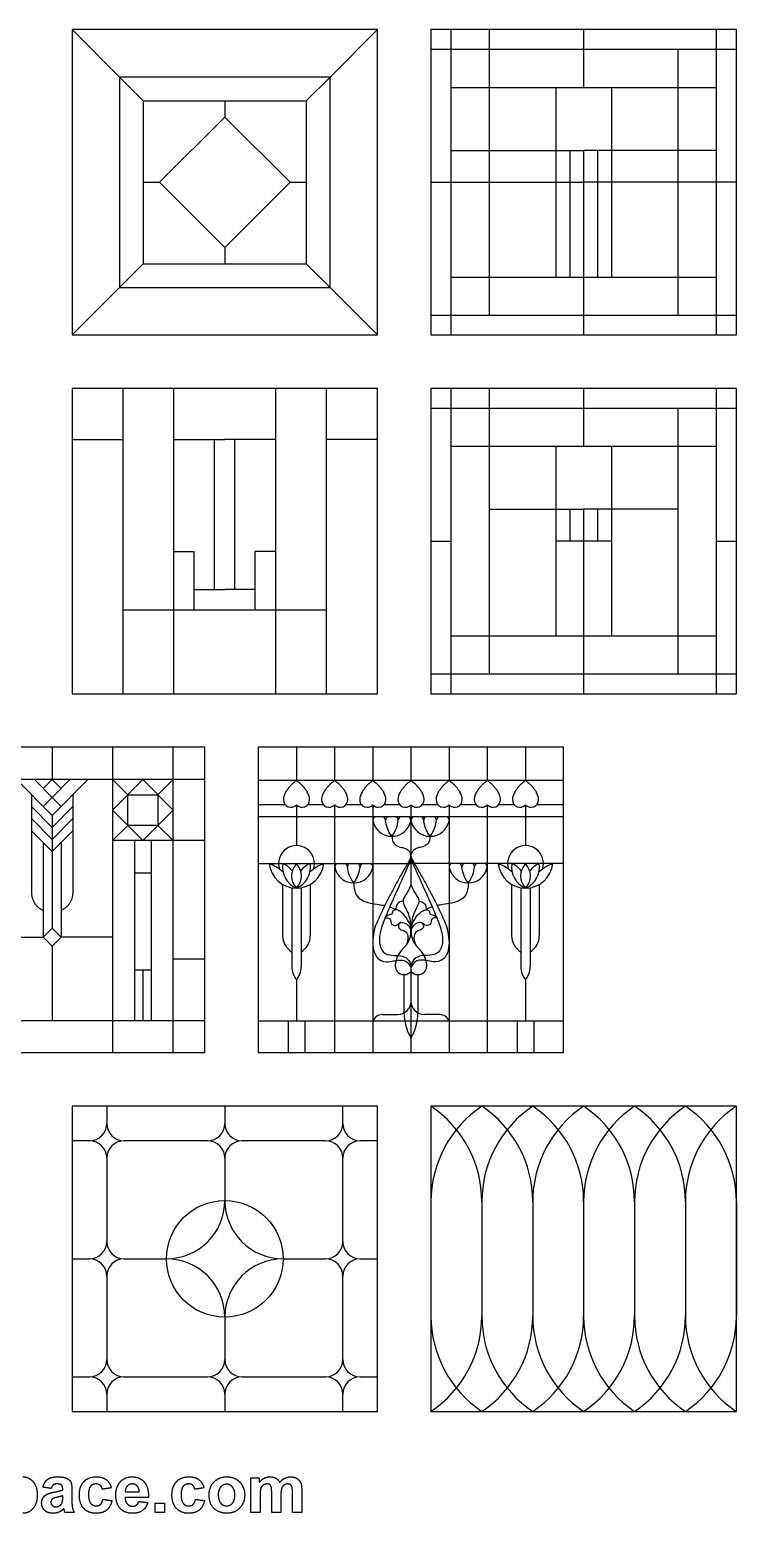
# Model space of a CAD drawing. Header units: millimetres. Extents: x -192 to 170, y -187 to 124.
# Drawn here: x 22.9 to 169.8, y -184.8 to 123.7 of the extents above; entities that cross this region are included whole.
import ezdxf

# ---------------------------------------------------------------- set-up
doc = ezdxf.new("R2010")
doc.units = ezdxf.units.MM
doc.header["$MEASUREMENT"] = 0
doc.layers.add('Layer 03', color=5, linetype='Continuous')

msp = doc.modelspace()

# ---------------------------------------------------------------- linework, layer by layer
at = {"layer": 'Layer 03'}
for p, q in [((110.44, 123.73), (110.44, 60.23)), ((118.38, 123.73), (118.38, 64.36)), ((165.68, 60.23), (165.68, 123.73)), ((169.81, 119.6), (106.31, 119.6)), ((157.74, 64.36), (157.74, 119.6)), ((165.68, 111.66), (110.44, 111.66)), ((46.48, 108.93), (80.39, 108.93)), ((46.48, 108.93), (46.48, 75.02)), ((110.44, 98.62), (132.3, 98.62)), ((135.18, 98.62), (135.18, 72.29)), ((140.94, 98.62), (140.94, 72.29)), ((165.68, 98.62), (143.82, 98.62)), ((110.44, 72.29), (165.68, 72.29)), ((106.31, 64.36), (169.81, 64.36)), ((110.44, 49.1), (110.44, -14.4)), ((118.38, 49.1), (118.38, -10.27)), ((165.68, -14.4), (165.68, 49.1)), ((169.81, 44.97), (106.31, 44.97)), ((157.74, -10.27), (157.74, 44.97)), ((61.32, 7.29), (61.32, 38.52)), ((65.55, 7.29), (65.55, 38.52)), ((165.68, 37.04), (110.44, 37.04)), ((118.38, 24), (132.3, 24)), ((135.18, 24), (135.18, 17.35)), ((140.94, 24), (140.94, 17.35)), ((157.74, 24), (143.82, 24)), ((143.82, 17.35), (132.3, 17.35)), ((110.44, -2.33), (165.68, -2.33)), ((106.31, -10.27), (169.81, -10.27)), ((59.28, -25.52), (-4.22, -25.52)), ((40.1, -25.52), (40.1, -89.02)), ((52.67, -89.02), (52.67, -25.52)), ((59.28, -89.02), (59.28, -25.52)), ((59.28, -32.21), (-4.22, -32.21)), ((23.83, -32.21), (27.53, -35.95)), ((31.23, -32.21), (27.53, -35.95)), ((23.25, -35.36), (23.25, -55.78)), ((31.81, -35.36), (31.81, -55.78)), ((23.25, -37.86), (27.53, -42.19)), ((31.81, -37.86), (27.53, -42.19)), ((23.21, -40.32), (27.53, -44.69)), ((23.25, -42.87), (27.53, -47.2)), ((31.85, -40.32), (27.53, -44.69)), ((31.81, -42.87), (27.53, -47.2)), ((59.28, -44.93), (40.1, -44.93)), ((59.28, -69.61), (52.67, -69.61)), ((78.34, -73.87), (78.34, -82.46)), ((125.97, -73.87), (125.97, -82.46)), ((-4.22, -82.34), (59.28, -82.34)), ((-4.22, -89.02), (59.28, -89.02)), ((38.88, -100.15), (38.88, -103.74)), ((87.99, -103.74), (87.99, -100.15)), ((106.31, -100.15), (106.31, -163.65)), ((169.81, -100.15), (106.31, -100.15)), ((169.81, -163.65), (169.81, -100.15)), ((35.28, -107.34), (31.68, -107.34)), ((59.83, -107.34), (42.48, -107.34)), ((84.39, -107.34), (67.03, -107.34)), ((95.18, -107.34), (91.58, -107.34)), ((38.88, -110.94), (38.88, -128.3)), ((87.99, -128.3), (87.99, -110.94)), ((38.88, -135.49), (38.88, -152.85)), ((87.99, -152.85), (87.99, -135.49)), ((31.68, -156.45), (35.28, -156.45)), ((42.48, -156.45), (59.83, -156.45)), ((67.03, -156.45), (84.39, -156.45)), ((91.58, -156.45), (95.18, -156.45)), ((38.88, -160.05), (38.88, -163.65)), ((87.99, -163.65), (87.99, -160.05)), ((106.31, -163.65), (169.81, -163.65))]:
    msp.add_line(p, q, dxfattribs=at)
for points in [[(31.68, 123.73), (41.55, 113.86)], [(85.32, 113.86), (95.18, 123.73)], [(138.06, 123.73), (138.06, 111.66)], [(46.48, 108.93), (41.55, 113.86)], [(80.39, 108.93), (85.32, 113.86)], [(132.3, 111.66), (132.3, 72.29)], [(143.82, 111.66), (143.82, 72.29)], [(63.43, 108.93), (63.43, 105.54)], [(80.39, 108.93), (80.39, 75.02)], [(49.87, 91.98), (63.43, 105.54)], [(77, 91.98), (63.43, 105.54)], [(132.3, 98.62), (138.06, 98.62)], [(143.82, 98.62), (138.06, 98.62)], [(138.06, 98.62), (138.06, 60.23)], [(46.48, 91.98), (49.87, 91.98)], [(49.87, 91.98), (63.43, 78.41)], [(77, 91.98), (63.43, 78.41)], [(77, 91.98), (80.39, 91.98)], [(106.31, 91.98), (138.06, 91.98)], [(169.81, 91.98), (138.06, 91.98)], [(63.43, 78.41), (63.43, 75.02)], [(41.55, 70.09), (46.48, 75.02)], [(46.48, 75.02), (80.39, 75.02)], [(85.32, 70.09), (80.39, 75.02)], [(41.55, 70.09), (31.68, 60.23)], [(85.32, 70.09), (95.18, 60.23)], [(42.27, -14.4), (42.27, 49.1)], [(52.85, -14.4), (52.85, 49.1)], [(74.02, -14.4), (74.02, 49.1)], [(84.6, -14.4), (84.6, 49.1)], [(138.06, 49.1), (138.06, 37.04)], [(31.68, 38.52), (42.27, 38.52)], [(52.85, 38.52), (63.43, 38.52)], [(74.02, 38.52), (63.43, 38.52)], [(95.18, 38.52), (84.6, 38.52)], [(132.3, 37.04), (132.3, -2.33)], [(143.82, 37.04), (143.82, -2.33)], [(132.3, 24), (138.06, 24)], [(138.06, 24), (138.06, -14.4)], [(143.82, 24), (138.06, 24)], [(106.31, 17.35), (110.44, 17.35)], [(165.68, 17.35), (169.81, 17.35)], [(52.85, 15.18), (57.08, 15.18)], [(57.08, 3.06), (57.08, 15.18)], [(69.78, 3.06), (69.78, 15.18)], [(74.02, 15.18), (69.78, 15.18)], [(57.08, 7.29), (63.43, 7.29)], [(69.78, 7.29), (63.43, 7.29)], [(42.27, 3.06), (84.6, 3.06)], [(27.53, -25.52), (27.53, -32.21)], [(78.34, -25.52), (78.34, -32.44)], [(86.28, -25.52), (86.28, -32.44)], [(94.22, -25.52), (94.22, -32.44)], [(102.15, -25.52), (102.15, -32.44)], [(110.09, -25.52), (110.09, -32.44)], [(118.03, -25.52), (118.03, -32.44)], [(125.97, -25.52), (125.97, -32.44)], [(20.14, -32.21), (27.53, -39.69)], [(27.53, -32.21), (25.68, -34.08)], [(27.53, -32.21), (29.38, -34.08)], [(34.92, -32.21), (27.53, -39.69)], [(43.24, -35.39), (40.1, -32.21)], [(52.67, -32.21), (49.53, -35.39)], [(133.9, -32.44), (70.4, -32.44)], [(27.53, -35.95), (25.68, -37.82)], [(27.53, -35.95), (29.38, -37.82)], [(27.53, -39.69), (27.53, -63.1)], [(75.99, -37.46), (70.4, -37.46)], [(133.9, -40), (70.4, -40)], [(78.34, -37.46), (78.34, -45.96)], [(83.93, -37.46), (80.69, -37.46)], [(86.28, -37.46), (86.28, -89.02)], [(91.86, -37.46), (88.63, -37.46)], [(94.22, -37.46), (94.22, -89.02)], [(99.8, -37.46), (96.57, -37.46)], [(102.15, -37.46), (102.15, -54.07)], [(107.74, -37.46), (104.51, -37.46)], [(110.09, -37.46), (110.09, -89.02)], [(115.68, -37.46), (112.44, -37.46)], [(118.03, -37.46), (118.03, -89.02)], [(123.61, -37.46), (120.38, -37.46)], [(125.97, -37.46), (125.97, -45.96)], [(133.9, -37.46), (128.32, -37.46)], [(43.25, -41.75), (40.1, -44.93)], [(52.67, -44.93), (49.53, -41.75)], [(25.68, -45.33), (25.68, -64.97)], [(29.38, -45.33), (29.38, -64.97)], [(44.67, -44.93), (44.67, -82.34)], [(48.11, -44.93), (48.11, -82.34)], [(48.11, -51.71), (44.67, -51.71)], [(70.4, -49.69), (102.15, -49.69)], [(133.9, -49.69), (102.15, -49.69)], [(75.47, -54.05), (75.47, -64.69)], [(77.38, -54.74), (77.38, -71.17)], [(79.3, -54.74), (79.3, -71.17)], [(81.22, -54.05), (81.22, -64.69)], [(123.09, -54.05), (123.09, -64.69)], [(125.01, -54.74), (125.01, -71.17)], [(126.92, -54.74), (126.92, -71.17)], [(128.84, -54.05), (128.84, -64.69)], [(25.68, -64.97), (27.53, -63.1)], [(29.38, -64.97), (27.53, -63.1)], [(102.15, -62.61), (102.15, -63.81)], [(14.96, -64.97), (25.68, -64.97)], [(25.68, -64.97), (27.53, -66.84)], [(29.38, -64.97), (27.53, -66.84)], [(27.53, -66.84), (27.53, -82.34)], [(40.1, -64.97), (29.38, -64.97)], [(48.11, -71.86), (44.67, -71.86)], [(46.39, -71.86), (46.39, -82.34)], [(100.7, -72.8), (100.7, -80.65)], [(102.15, -71.27), (102.15, -89.02)], [(103.61, -72.8), (103.61, -80.65)], [(133.9, -82.46), (70.4, -82.46)], [(76.59, -82.46), (76.59, -89.02)], [(80.09, -82.46), (80.09, -89.02)], [(96.21, -81.1), (99.37, -81.1)], [(108.09, -81.1), (104.94, -81.1)], [(124.22, -82.46), (124.22, -89.02)], [(127.71, -82.46), (127.71, -89.02)], [(38.88, -100.15), (38.88, -103.74)], [(63.43, -100.15), (63.43, -103.74)], [(63.43, -110.94), (63.43, -119.78)], [(116.89, -120.01), (116.89, -143.78)], [(127.47, -120.01), (127.47, -143.78)], [(138.06, -120.01), (138.06, -143.78)], [(148.64, -120.01), (148.64, -143.78)], [(159.22, -120.01), (159.22, -143.78)], [(169.81, -120.01), (169.81, -143.78)], [(31.68, -131.9), (35.28, -131.9)], [(42.48, -131.9), (51.31, -131.9)], [(75.55, -131.9), (84.39, -131.9)], [(91.58, -131.9), (95.18, -131.9)], [(63.43, -144.02), (63.43, -152.85)], [(63.43, -160.05), (63.43, -163.65)]]:
    msp.add_lwpolyline(points, dxfattribs=at)
for points in [[(95.18, 60.23), (95.18, 123.73), (31.68, 123.73), (31.68, 60.23)], [(169.81, 60.23), (169.81, 123.73), (106.31, 123.73), (106.31, 60.23)], [(85.32, 70.09), (85.32, 113.86), (41.55, 113.86), (41.55, 70.09)], [(95.18, -14.4), (95.18, 49.1), (31.68, 49.1), (31.68, -14.4)], [(169.81, -14.4), (169.81, 49.1), (106.31, 49.1), (106.31, -14.4)], [(70.4, -89.02), (133.9, -89.02), (133.9, -25.52), (70.4, -25.52)], [(46.39, -44.93), (40.1, -38.57), (46.39, -32.21), (52.67, -38.57)], [(49.53, -35.39), (49.53, -41.75), (43.25, -41.75), (43.24, -35.39)], [(95.18, -163.65), (95.18, -100.15), (31.68, -100.15), (31.68, -163.65)]]:
    msp.add_lwpolyline(points, close=True, dxfattribs=at)
msp.add_circle((63.43, -131.9), 12.12, dxfattribs=at)
for centre, radius, start, end in [((78.76, -36.5), 3.15, 147.932, 178.0333), ((77.17, -36.44), 1.55, 178.0333, 319.2597), ((79.52, -36.44), 1.55, 220.7403, 1.9667), ((77.92, -36.5), 3.15, 1.9667, 32.068), ((86.7, -36.5), 3.15, 147.932, 178.0333), ((85.1, -36.44), 1.55, 178.0333, 319.2597), ((87.46, -36.44), 1.55, 220.7403, 1.9667), ((85.86, -36.5), 3.15, 1.9667, 32.068), ((94.64, -36.5), 3.15, 147.932, 178.0333), ((93.04, -36.44), 1.55, 178.0333, 319.2597), ((95.39, -36.44), 1.55, 220.7403, 1.9667), ((93.8, -36.5), 3.15, 1.9667, 32.068), ((102.57, -36.5), 3.15, 147.932, 178.0333), ((100.98, -36.44), 1.55, 178.0333, 319.2597), ((103.33, -36.44), 1.55, 220.7403, 1.9667), ((101.73, -36.5), 3.15, 1.9667, 32.068), ((110.51, -36.5), 3.15, 147.932, 178.0333), ((108.92, -36.44), 1.55, 178.0333, 319.2597), ((111.27, -36.44), 1.55, 220.7403, 1.9667), ((109.67, -36.5), 3.15, 1.9667, 32.068), ((118.45, -36.5), 3.15, 147.932, 178.0333), ((116.85, -36.44), 1.55, 178.0333, 319.2597), ((119.21, -36.44), 1.55, 220.7403, 1.9667), ((117.61, -36.5), 3.15, 1.9667, 32.068), ((126.39, -36.5), 3.15, 147.932, 178.0333), ((124.79, -36.44), 1.55, 178.0333, 319.2597), ((127.14, -36.44), 1.55, 220.7403, 1.9667), ((125.55, -36.5), 3.15, 1.9667, 32.068), ((94.87, -40.65), 0.652, 90, 191.1285), ((96.22, -40.65), 0.652, 4.0361, 90), ((97.53, -40.65), 0.652, 90, 185.332), ((98.84, -40.65), 0.652, 354.668, 90), ((100.15, -40.65), 0.652, 90, 175.9639), ((101.5, -40.65), 0.652, 348.8715, 90), ((102.81, -40.65), 0.652, 90, 191.1285), ((104.15, -40.65), 0.652, 4.0361, 90), ((105.46, -40.65), 0.652, 90, 185.332), ((106.78, -40.65), 0.652, 354.668, 90), ((108.09, -40.65), 0.652, 90, 175.9639), ((109.44, -40.65), 0.652, 348.8715, 90), ((98.19, -40), 4.03, 191.1285, 348.8715), ((106.12, -40), 4.03, 191.1285, 348.8715), ((78.34, -49.69), 3.73, 341.5969, 198.4031), ((125.97, -49.69), 3.73, 341.5969, 198.4031), ((100.78, -48.08), 1.38, 329.7208, 39.0515), ((103.53, -48.08), 1.38, 140.9485, 210.2792), ((68.13, -60.41), 11.64, 50.4281, 67.0676), ((78.34, -49.12), 5.7, 185.7621, 354.2379), ((80.19, -50.46), 4.74, 170.7652, 247.1194), ((73.66, -54.06), 4.74, 36.6155, 67.1194), ((81.07, -52.26), 3.74, 136.7325, 223.2675), ((75.62, -52.26), 3.74, 316.7325, 43.2675), ((76.5, -50.46), 4.74, 292.8806, 9.2348), ((83.02, -54.06), 4.74, 112.8806, 143.3845), ((88.55, -60.41), 11.64, 112.9324, 129.5719), ((86.93, -50.35), 0.652, 90, 191.1285), ((90.25, -49.69), 4.03, 191.1285, 348.8715), ((88.28, -50.35), 0.652, 4.0361, 90), ((89.59, -50.35), 0.652, 90, 185.332), ((90.91, -50.35), 0.652, 354.668, 90), ((92.22, -50.35), 0.652, 90, 175.9639), ((93.56, -50.35), 0.652, 348.8715, 90), ((110.74, -50.35), 0.652, 90, 191.1285), ((114.06, -49.69), 4.03, 191.1285, 348.8715), ((112.09, -50.35), 0.652, 4.0361, 90), ((113.4, -50.35), 0.652, 90, 185.332), ((114.72, -50.35), 0.652, 354.668, 90), ((116.03, -50.35), 0.652, 90, 175.9639), ((117.38, -50.35), 0.652, 348.8715, 90), ((125.97, -49.12), 5.7, 185.7621, 354.2379), ((115.76, -60.41), 11.64, 50.4281, 67.0676), ((127.81, -50.46), 4.74, 170.7652, 247.1194), ((121.29, -54.06), 4.74, 36.6155, 67.1194), ((128.69, -52.26), 3.74, 136.7325, 223.2675), ((123.24, -52.26), 3.74, 316.7325, 43.2675), ((124.12, -50.46), 4.74, 292.8806, 9.2348), ((130.65, -54.06), 4.74, 112.8806, 143.3845), ((136.18, -60.41), 11.64, 112.9324, 129.5719), ((79.46, -64.69), 3.99, 180, 238.6764), ((77.23, -64.69), 3.99, 301.3236, 0), ((103.58, -65.86), 9.36, 156.7597, 180), ((100.27, -62.68), 0.734, 106.7923, 174.3242), ((97.54, -63.81), 4.61, 312.6056, 0), ((100.48, -63.81), 1.67, 360, 44.9609), ((99.32, -63.35), 2.84, 0, 30.3374), ((104.99, -63.35), 2.84, 149.6626, 180), ((103.83, -63.81), 1.67, 135.0391, 180), ((106.77, -63.81), 4.61, 180, 227.3944), ((104.04, -62.68), 0.734, 5.6758, 73.2077), ((100.73, -65.86), 9.36, 0, 23.2403), ((127.08, -64.69), 3.99, 180, 238.6764), ((124.85, -64.69), 3.99, 301.3236, 0), ((98.62, -66.46), 4.4, 179.9996, 195.7618), ((104.49, -71.37), 5.66, 132.6056, 173.8211), ((99.81, -71.37), 5.66, 6.1789, 47.3944), ((105.69, -66.46), 4.4, 344.2382, 0.0004), ((100.7, -70.96), 1.84, 173.8211, 322.5361), ((103.61, -70.96), 1.84, 217.4639, 6.1789), ((81.69, -71.17), 4.3, 180, 218.9865), ((75, -71.17), 4.3, 321.0135, 0), ((129.31, -71.17), 4.3, 180, 218.9865), ((122.62, -71.17), 4.3, 321.0135, 0), ((99.37, -78.31), 2.79, 270, 0), ((104.94, -78.31), 2.79, 180, 270), ((96.21, -83.25), 2.15, 90, 158.3275), ((111.15, -80.65), 10.45, 180, 210.6297), ((93.16, -80.65), 10.45, 329.3703, 0), ((108.09, -83.25), 2.15, 21.6725, 90), ((92.96, -120.01), 23.93, 359.9999, 56.1036), ((130.24, -120.01), 23.93, 123.8964, 180.0001), ((140.82, -120.01), 23.93, 123.8964, 180.0001), ((103.55, -120.01), 23.93, 359.9999, 56.1036), ((151.4, -120.01), 23.93, 123.8964, 180.0001), ((114.13, -120.01), 23.93, 359.9999, 56.1036), ((161.99, -120.01), 23.93, 123.8964, 180.0001), ((124.71, -120.01), 23.93, 359.9999, 56.1036), ((172.57, -120.01), 23.93, 123.8964, 180.0001), ((135.3, -120.01), 23.93, 359.9999, 56.1036), ((183.15, -120.01), 23.93, 123.8964, 180.0001), ((145.88, -120.01), 23.93, 359.9999, 56.1036), ((35.28, -103.74), 3.6, 270, 0), ((42.48, -103.74), 3.6, 180, 270), ((59.83, -103.74), 3.6, 270, 0), ((67.03, -103.74), 3.6, 180, 270), ((84.39, -103.74), 3.6, 270, 0), ((91.58, -103.74), 3.6, 180, 270), ((35.28, -110.94), 3.6, 0, 90), ((42.48, -110.94), 3.6, 90, 180), ((59.83, -110.94), 3.6, 0, 90), ((67.03, -110.94), 3.6, 90, 180), ((84.39, -110.94), 3.6, 0, 90), ((91.58, -110.94), 3.6, 90, 180), ((51.31, -119.78), 12.12, 270, 0), ((75.55, -119.78), 12.12, 180, 270), ((35.28, -128.3), 3.6, 270, 0), ((42.48, -128.3), 3.6, 180, 270), ((84.39, -128.3), 3.6, 270, 0), ((91.58, -128.3), 3.6, 180, 270), ((35.28, -135.49), 3.6, 0, 90), ((42.48, -135.49), 3.6, 90, 180), ((51.31, -144.02), 12.12, 0, 90), ((75.55, -144.02), 12.12, 90, 180), ((84.39, -135.49), 3.6, 0, 90), ((91.58, -135.49), 3.6, 90, 180), ((92.96, -143.78), 23.93, 303.8964, 0.0001), ((130.24, -143.78), 23.93, 179.9999, 236.1036), ((140.82, -143.78), 23.93, 179.9999, 236.1036), ((103.55, -143.78), 23.93, 303.8964, 0.0001), ((151.4, -143.78), 23.93, 179.9999, 236.1036), ((114.13, -143.78), 23.93, 303.8964, 0.0001), ((161.99, -143.78), 23.93, 179.9999, 236.1036), ((124.71, -143.78), 23.93, 303.8964, 0.0001), ((172.57, -143.78), 23.93, 179.9999, 236.1036), ((135.3, -143.78), 23.93, 303.8964, 0.0001), ((183.15, -143.78), 23.93, 179.9999, 236.1036), ((145.88, -143.78), 23.93, 303.8964, 0.0001), ((35.28, -152.85), 3.6, 270, 0), ((42.48, -152.85), 3.6, 180, 270), ((59.83, -152.85), 3.6, 270, 0), ((67.03, -152.85), 3.6, 180, 270), ((84.39, -152.85), 3.6, 270, 0), ((91.58, -152.85), 3.6, 180, 270), ((35.28, -160.05), 3.6, 0, 90), ((42.48, -160.05), 3.6, 90, 180), ((59.83, -160.05), 3.6, 0, 90), ((67.03, -160.05), 3.6, 90, 180), ((84.39, -160.05), 3.6, 0, 90), ((91.58, -160.05), 3.6, 90, 180)]:
    msp.add_arc(centre, radius, start, end, dxfattribs=at)
for points, degree in [([(78.34, -32.44), (77, -33.39), (76.09, -34.83)], 2), ([(78.34, -32.44), (79.69, -33.39), (80.59, -34.83)], 2), ([(86.28, -32.44), (84.93, -33.39), (84.03, -34.83)], 2), ([(86.28, -32.44), (87.63, -33.39), (88.53, -34.83)], 2), ([(94.22, -32.44), (92.87, -33.39), (91.97, -34.83)], 2), ([(94.22, -32.44), (95.56, -33.39), (96.47, -34.83)], 2), ([(102.15, -32.44), (100.81, -33.39), (99.91, -34.83)], 2), ([(102.15, -32.44), (103.5, -33.39), (104.4, -34.83)], 2), ([(110.09, -32.44), (108.75, -33.39), (107.84, -34.83)], 2), ([(110.09, -32.44), (111.44, -33.39), (112.34, -34.83)], 2), ([(118.03, -32.44), (116.68, -33.39), (115.78, -34.83)], 2), ([(118.03, -32.44), (119.38, -33.39), (120.28, -34.83)], 2), ([(125.97, -32.44), (124.62, -33.39), (123.72, -34.83)], 2), ([(125.97, -32.44), (127.31, -33.39), (128.22, -34.83)], 2), ([(98.19, -44.03), (97.36, -42.98), (96.96, -41.66), (96.88, -40.71)], 3), ([(98.19, -44.03), (99.01, -42.98), (99.41, -41.66), (99.49, -40.71)], 3), ([(106.12, -44.03), (105.3, -42.98), (104.9, -41.66), (104.81, -40.71)], 3), ([(106.12, -44.03), (106.95, -42.98), (107.34, -41.66), (107.43, -40.71)], 3), ([(101.97, -48.78), (97.28, -56.8), (94.98, -62.17)], 2), ([(102.15, -48.8), (100.75, -52.01), (97.96, -58.19), (96.1, -62.46), (95.3, -65.84), (96.28, -68.47), (98.22, -68.84), (100.05, -68.76), (101.6, -69.44), (102.06, -70.38), (102.15, -71.27)], 3), ([(102.15, -48.8), (103.56, -52.01), (106.35, -58.19), (108.21, -62.46), (109.01, -65.84), (108.03, -68.47), (106.09, -68.84), (104.26, -68.76), (102.7, -69.44), (102.25, -70.38), (102.15, -71.27)], 3), ([(102.34, -48.78), (107.03, -56.8), (109.33, -62.17)], 2), ([(90.25, -53.73), (89.42, -52.67), (89.03, -51.35), (88.94, -50.41)], 3), ([(90.25, -53.73), (91.07, -52.67), (91.47, -51.35), (91.56, -50.41)], 3), ([(114.06, -53.73), (113.24, -52.67), (112.84, -51.35), (112.75, -50.41)], 3), ([(114.06, -53.73), (114.88, -52.67), (115.28, -51.35), (115.37, -50.41)], 3), ([(102.15, -54.07), (101.7, -55.2), (100.93, -56.41), (100.47, -57.14), (100.56, -58.22), (101.49, -59.61), (101.94, -61.23), (102.15, -62.61)], 3), ([(102.15, -54.07), (102.61, -55.2), (103.38, -56.41), (103.84, -57.14), (103.75, -58.22), (102.82, -59.61), (102.37, -61.23), (102.15, -62.61)], 3), ([(100.53, -57.5), (99.46, -57.55), (98.92, -58.41), (98.99, -59.33)], 3), ([(103.77, -57.5), (104.85, -57.55), (105.39, -58.41), (105.32, -59.33)], 3), ([(97.76, -58.68), (98.24, -58.84), (98.67, -59.04), (98.99, -59.33)], 3), ([(106.55, -58.68), (106.06, -58.84), (105.64, -59.04), (105.32, -59.33)], 3), ([(21.46, -177.23), (22.7, -177.23), (23.56, -178.22)], 2), ([(23.56, -178.22), (24.43, -179.22), (24.43, -180.99)], 2), ([(25.6, -179.39), (25.89, -178.29), (26.59, -177.76)], 2), ([(26.59, -177.76), (27.29, -177.23), (28.67, -177.23)], 2), ([(27.76, -178.92), (27.49, -179.12), (27.33, -179.64)], 2), ([(28.51, -178.71), (28.03, -178.71), (27.76, -178.92)], 2), ([(29.48, -178.95), (29.22, -178.71), (28.51, -178.71)], 2), ([(28.67, -177.23), (29.92, -177.23), (30.53, -177.53)], 2), ([(29.73, -179.75), (29.73, -179.19), (29.48, -178.95)], 2), ([(30.53, -177.53), (31.15, -177.84), (31.4, -178.31)], 2), ([(31.4, -178.31), (31.65, -178.77), (31.65, -180.02)], 2), ([(33.19, -181.03), (33.19, -179.24), (34.13, -178.23)], 2), ([(34.13, -178.23), (35.07, -177.23), (36.67, -177.23)], 2), ([(36.65, -178.71), (35.95, -178.71), (35.53, -179.21)], 2), ([(37.52, -178.99), (37.18, -178.71), (36.65, -178.71)], 2), ([(36.67, -177.23), (37.98, -177.23), (38.75, -177.8)], 2), ([(38.75, -177.8), (39.52, -178.36), (39.86, -179.52)], 2), ([(40.78, -181.08), (40.78, -179.28), (41.73, -178.25)], 2), ([(41.73, -178.25), (42.67, -177.23), (44.12, -177.23)], 2), ([(44.2, -178.71), (43.56, -178.71), (43.14, -179.16)], 2), ([(44.12, -177.23), (45.74, -177.23), (46.68, -178.29)], 2), ([(45.22, -179.14), (44.8, -178.71), (44.2, -178.71)], 2), ([(46.68, -178.29), (47.61, -179.36), (47.57, -181.55)], 2), ([(52.45, -181.03), (52.45, -179.24), (53.39, -178.23)], 2), ([(53.39, -178.23), (54.33, -177.23), (55.93, -177.23)], 2), ([(55.91, -178.71), (55.21, -178.71), (54.78, -179.21)], 2), ([(56.78, -178.99), (56.44, -178.71), (55.91, -178.71)], 2), ([(55.93, -177.23), (57.23, -177.23), (58.01, -177.8)], 2), ([(58.01, -177.8), (58.78, -178.36), (59.12, -179.52)], 2), ([(60.63, -179.07), (61.1, -178.18), (61.95, -177.7)], 2), ([(61.95, -177.7), (62.81, -177.23), (63.86, -177.23)], 2), ([(63.81, -178.77), (63.08, -178.77), (62.58, -179.36)], 2), ([(65.04, -179.36), (64.54, -178.77), (63.81, -178.77)], 2), ([(63.86, -177.23), (65.49, -177.23), (66.53, -178.3)], 2), ([(66.53, -178.3), (67.57, -179.37), (67.57, -181.01)], 2), ([(68.87, -177.42), (69.73, -177.42), (70.6, -177.42)], 2), ([(68.87, -184.64), (68.87, -181.03), (68.87, -177.42)], 2), ([(70.6, -178.4), (71.54, -177.23), (72.84, -177.23)], 2), ([(70.6, -177.42), (70.6, -177.91), (70.6, -178.4)], 2), ([(71.43, -178.95), (71.08, -179.19), (70.93, -179.64)], 2), ([(72.21, -178.71), (71.78, -178.71), (71.43, -178.95)], 2), ([(72.78, -178.86), (72.57, -178.71), (72.21, -178.71)], 2), ([(73.09, -179.32), (72.99, -179.01), (72.78, -178.86)], 2), ([(72.84, -177.23), (73.54, -177.23), (74.05, -177.52)], 2), ([(74.05, -177.52), (74.55, -177.81), (74.88, -178.4)], 2), ([(74.88, -178.4), (75.35, -177.81), (75.9, -177.52)], 2), ([(75.76, -178.96), (75.41, -179.2), (75.26, -179.68)], 2), ([(76.51, -178.71), (76.11, -178.71), (75.76, -178.96)], 2), ([(75.9, -177.52), (76.45, -177.23), (77.07, -177.23)], 2), ([(77.32, -179.12), (77.05, -178.71), (76.51, -178.71)], 2), ([(77.07, -177.23), (77.86, -177.23), (78.41, -177.56)], 2), ([(78.41, -177.56), (78.96, -177.88), (79.23, -178.51)], 2), ([(79.23, -178.51), (79.43, -178.97), (79.43, -180.01)], 2), ([(24.43, -180.99), (24.43, -182.81), (23.55, -183.82)], 2), ([(25.35, -182.69), (25.35, -182.08), (25.64, -181.6)], 2), ([(27.33, -179.64), (26.46, -179.52), (25.6, -179.39)], 2), ([(25.64, -181.6), (25.92, -181.12), (26.44, -180.86)], 2), ([(26.44, -180.86), (26.95, -180.61), (27.92, -180.42)], 2), ([(27.62, -181.81), (27.27, -182.07), (27.27, -182.48)], 2), ([(28.62, -181.47), (27.86, -181.64), (27.62, -181.81)], 2), ([(27.92, -180.42), (29.23, -180.17), (29.73, -179.95)], 2), ([(29.73, -181.18), (29.38, -181.3), (28.62, -181.47)], 2), ([(29.66, -182.49), (29.73, -182.25), (29.73, -181.56)], 2), ([(29.73, -179.95), (29.73, -179.85), (29.73, -179.75)], 2), ([(29.73, -181.56), (29.73, -181.37), (29.73, -181.18)], 2), ([(31.65, -180.02), (31.65, -181.14), (31.65, -182.26)], 2), ([(34.13, -183.82), (33.19, -182.81), (33.19, -181.03)], 2), ([(35.53, -179.21), (35.1, -179.72), (35.1, -180.89)], 2), ([(35.1, -180.89), (35.1, -182.2), (35.54, -182.74)], 2), ([(37.94, -179.82), (37.85, -179.27), (37.52, -178.99)], 2), ([(37.58, -182.98), (37.92, -182.67), (38.07, -181.92)], 2), ([(39.86, -179.52), (38.9, -179.67), (37.94, -179.82)], 2), ([(38.07, -181.92), (39.02, -182.05), (39.98, -182.17)], 2), ([(41.5, -183.59), (40.78, -182.59), (40.78, -181.08)], 2), ([(47.57, -181.55), (45.14, -181.55), (42.7, -181.55)], 2), ([(42.7, -181.55), (42.72, -182.4), (43.17, -182.87)], 2), ([(43.14, -179.16), (42.72, -179.61), (42.73, -180.38)], 2), ([(42.73, -180.38), (44.2, -180.38), (45.66, -180.38)], 2), ([(45.66, -180.38), (45.64, -179.56), (45.22, -179.14)], 2), ([(53.39, -183.82), (52.45, -182.81), (52.45, -181.03)], 2), ([(54.78, -179.21), (54.36, -179.72), (54.36, -180.89)], 2), ([(54.36, -180.89), (54.36, -182.2), (54.79, -182.74)], 2), ([(57.2, -179.82), (57.11, -179.27), (56.78, -178.99)], 2), ([(56.84, -182.98), (57.18, -182.67), (57.33, -181.92)], 2), ([(59.12, -179.52), (58.16, -179.67), (57.2, -179.82)], 2), ([(57.33, -181.92), (58.28, -182.05), (59.24, -182.17)], 2), ([(60.17, -180.93), (60.17, -179.97), (60.63, -179.07)], 2), ([(60.63, -183.05), (60.17, -182.18), (60.17, -180.93)], 2), ([(62.58, -179.36), (62.08, -179.94), (62.08, -181.03)], 2), ([(62.08, -181.03), (62.08, -182.12), (62.58, -182.7)], 2), ([(65.54, -181.01), (65.54, -179.94), (65.04, -179.36)], 2), ([(65.04, -182.7), (65.54, -182.12), (65.54, -181.01)], 2), ([(67.57, -181.01), (67.57, -182.66), (66.52, -183.74)], 2), ([(70.93, -179.64), (70.78, -180.09), (70.78, -181.13)], 2), ([(70.78, -181.13), (70.78, -182.88), (70.78, -184.64)], 2), ([(73.19, -180.68), (73.19, -179.62), (73.09, -179.32)], 2), ([(73.19, -184.64), (73.19, -182.66), (73.19, -180.68)], 2), ([(75.26, -179.68), (75.1, -180.15), (75.1, -181.17)], 2), ([(75.1, -181.17), (75.1, -182.9), (75.1, -184.64)], 2), ([(77.51, -180.51), (77.51, -179.43), (77.32, -179.12)], 2), ([(77.51, -184.64), (77.51, -182.57), (77.51, -180.51)], 2), ([(79.43, -180.01), (79.43, -182.32), (79.43, -184.64)], 2), ([(23.55, -183.82), (22.68, -184.82), (21.44, -184.82)], 2), ([(25.99, -184.22), (25.35, -183.61), (25.35, -182.69)], 2), ([(27.75, -184.82), (26.63, -184.82), (25.99, -184.22)], 2), ([(27.27, -182.48), (27.27, -182.88), (27.55, -183.17)], 2), ([(27.55, -183.17), (27.84, -183.47), (28.28, -183.47)], 2), ([(28.93, -184.58), (28.38, -184.82), (27.75, -184.82)], 2), ([(28.28, -183.47), (28.78, -183.47), (29.23, -183.13)], 2), ([(29.98, -183.86), (29.49, -184.34), (28.93, -184.58)], 2), ([(29.23, -183.13), (29.56, -182.87), (29.66, -182.49)], 2), ([(30.04, -184.08), (30, -183.91), (29.98, -183.86)], 2), ([(30.23, -184.64), (30.15, -184.45), (30.04, -184.08)], 2), ([(32.14, -184.64), (31.18, -184.64), (30.23, -184.64)], 2), ([(31.65, -182.26), (31.65, -183.21), (31.75, -183.67)], 2), ([(31.75, -183.67), (31.86, -184.12), (32.14, -184.64)], 2), ([(36.65, -184.82), (35.07, -184.82), (34.13, -183.82)], 2), ([(35.54, -182.74), (35.97, -183.28), (36.69, -183.28)], 2), ([(38.86, -184.15), (38.04, -184.82), (36.65, -184.82)], 2), ([(36.69, -183.28), (37.23, -183.28), (37.58, -182.98)], 2), ([(39.98, -182.17), (39.69, -183.48), (38.86, -184.15)], 2), ([(44.3, -184.82), (42.41, -184.82), (41.5, -183.59)], 2), ([(43.17, -182.87), (43.62, -183.34), (44.29, -183.34)], 2), ([(44.29, -183.34), (44.75, -183.34), (45.06, -183.11)], 2), ([(46.29, -184.26), (45.49, -184.82), (44.3, -184.82)], 2), ([(45.06, -183.11), (45.38, -182.87), (45.54, -182.35)], 2), ([(45.54, -182.35), (46.49, -182.48), (47.45, -182.6)], 2), ([(47.45, -182.6), (47.08, -183.69), (46.29, -184.26)], 2), ([(48.99, -184.64), (48.99, -183.68), (48.99, -182.73)], 2), ([(48.99, -182.73), (49.95, -182.73), (50.91, -182.73)], 2), ([(50.91, -184.64), (49.95, -184.64), (48.99, -184.64)], 2), ([(50.91, -182.73), (50.91, -183.68), (50.91, -184.64)], 2), ([(55.91, -184.82), (54.33, -184.82), (53.39, -183.82)], 2), ([(54.79, -182.74), (55.23, -183.28), (55.95, -183.28)], 2), ([(58.12, -184.15), (57.3, -184.82), (55.91, -184.82)], 2), ([(55.95, -183.28), (56.49, -183.28), (56.84, -182.98)], 2), ([(59.24, -182.17), (58.95, -183.48), (58.12, -184.15)], 2), ([(61.99, -184.37), (61.1, -183.92), (60.63, -183.05)], 2), ([(63.88, -184.82), (62.89, -184.82), (61.99, -184.37)], 2), ([(62.58, -182.7), (63.08, -183.28), (63.81, -183.28)], 2), ([(63.81, -183.28), (64.54, -183.28), (65.04, -182.7)], 2), ([(66.52, -183.74), (65.47, -184.82), (63.88, -184.82)], 2), ([(70.78, -184.64), (69.83, -184.64), (68.87, -184.64)], 2), ([(75.1, -184.64), (74.15, -184.64), (73.19, -184.64)], 2), ([(79.43, -184.64), (78.47, -184.64), (77.51, -184.64)], 2)]:
    msp.add_open_spline(points, degree=degree, dxfattribs=at)
for points, knots in [([(98.19, -44.03), (98.19, -45.38), (99.48, -46.44), (101.16, -46.37), (101.85, -47.22)], [0, 0, 0, 0, 3.332409, 6.224543, 6.224543, 6.224543, 6.224543]), ([(106.12, -44.03), (106.12, -45.38), (104.83, -46.44), (103.15, -46.37), (102.46, -47.22)], [0, 0, 0, 0, 3.332409, 6.224543, 6.224543, 6.224543, 6.224543]), ([(90.25, -53.73), (90.25, -55.97), (91.74, -57.65), (94.58, -58.09), (96.32, -58.35), (96.71, -58.43)], [0, 0, 0, 0, 4.136533, 8.273067, 9.520459, 9.520459, 9.520459, 9.520459]), ([(114.06, -53.73), (114.06, -55.97), (112.56, -57.65), (109.73, -58.09), (107.99, -58.35), (107.6, -58.43)], [0, 0, 0, 0, 4.136533, 8.273067, 9.520459, 9.520459, 9.520459, 9.520459]), ([(101.77, -61.92), (100.82, -60.3), (99.55, -59.27), (98.56, -59.31), (98.21, -59.81), (98.29, -60.26), (97.73, -60.28), (97.11, -60.52), (96.74, -61.08)], [0.156018, 0.156018, 0.156018, 0.156018, 1.349347, 2.698694, 4.048042, 5.397389, 6.746736, 8.096083, 8.096083, 8.096083, 8.096083]), ([(96.74, -61.08), (97.4, -60.9), (98.03, -61.29), (97.88, -61.87), (98.25, -62.56), (99.22, -62.65), (99.91, -61.86), (100.84, -61.93), (101.47, -62.43), (101.66, -62.63)], [0, 0, 0, 0, 1.113425, 2.22685, 3.340275, 4.4537, 5.567125, 6.68055, 7.245611, 7.245611, 7.245611, 7.245611]), ([(102.54, -61.92), (103.49, -60.3), (104.76, -59.27), (105.75, -59.31), (106.1, -59.81), (106.02, -60.26), (106.58, -60.28), (107.2, -60.52), (107.57, -61.08)], [0.156018, 0.156018, 0.156018, 0.156018, 1.349347, 2.698694, 4.048042, 5.397389, 6.746736, 8.096083, 8.096083, 8.096083, 8.096083]), ([(107.57, -61.08), (106.91, -60.9), (106.28, -61.29), (106.43, -61.87), (106.06, -62.56), (105.09, -62.65), (104.4, -61.86), (103.47, -61.93), (102.84, -62.43), (102.64, -62.63)], [0, 0, 0, 0, 1.113425, 2.22685, 3.340275, 4.4537, 5.567125, 6.68055, 7.245611, 7.245611, 7.245611, 7.245611]), ([(99.54, -62.61), (99.5, -62.99), (100, -63.51), (100.72, -63.61), (101.6, -64.23), (101.58, -65.53), (101.28, -66.52)], [0.369206, 0.369206, 0.369206, 0.369206, 1.517483, 3.034967, 4.55245, 6.069933, 6.069933, 6.069933, 6.069933]), ([(104.77, -62.61), (104.81, -62.99), (104.31, -63.51), (103.59, -63.61), (102.71, -64.23), (102.73, -65.53), (103.03, -66.52)], [0.369206, 0.369206, 0.369206, 0.369206, 1.517483, 3.034967, 4.55245, 6.069933, 6.069933, 6.069933, 6.069933]), ([(94.38, -67.66), (94.89, -69.45), (96.78, -70.32), (98.15, -70.02), (100.09, -69.56), (101.54, -70.07), (102.15, -71.27)], [0.272993, 0.272993, 0.272993, 0.272993, 2.52533, 5.050661, 7.575991, 10.101321, 10.101321, 10.101321, 10.101321]), ([(109.93, -67.66), (109.42, -69.45), (107.53, -70.32), (106.16, -70.02), (104.22, -69.56), (102.77, -70.07), (102.15, -71.27)], [0.272993, 0.272993, 0.272993, 0.272993, 2.52533, 5.050661, 7.575991, 10.101321, 10.101321, 10.101321, 10.101321])]:
    msp.add_open_spline(points, degree=3, knots=knots, dxfattribs=at)
for points in [[(23.25, -55.78), (23.25, -58.43), (25.68, -59.43)], [(31.81, -55.78), (31.81, -58.43), (29.38, -59.43)]]:
    msp.add_rational_spline(points, [1, 0.829359912754, 1], degree=2, dxfattribs=at)

doc.saveas('drawing.dxf')
